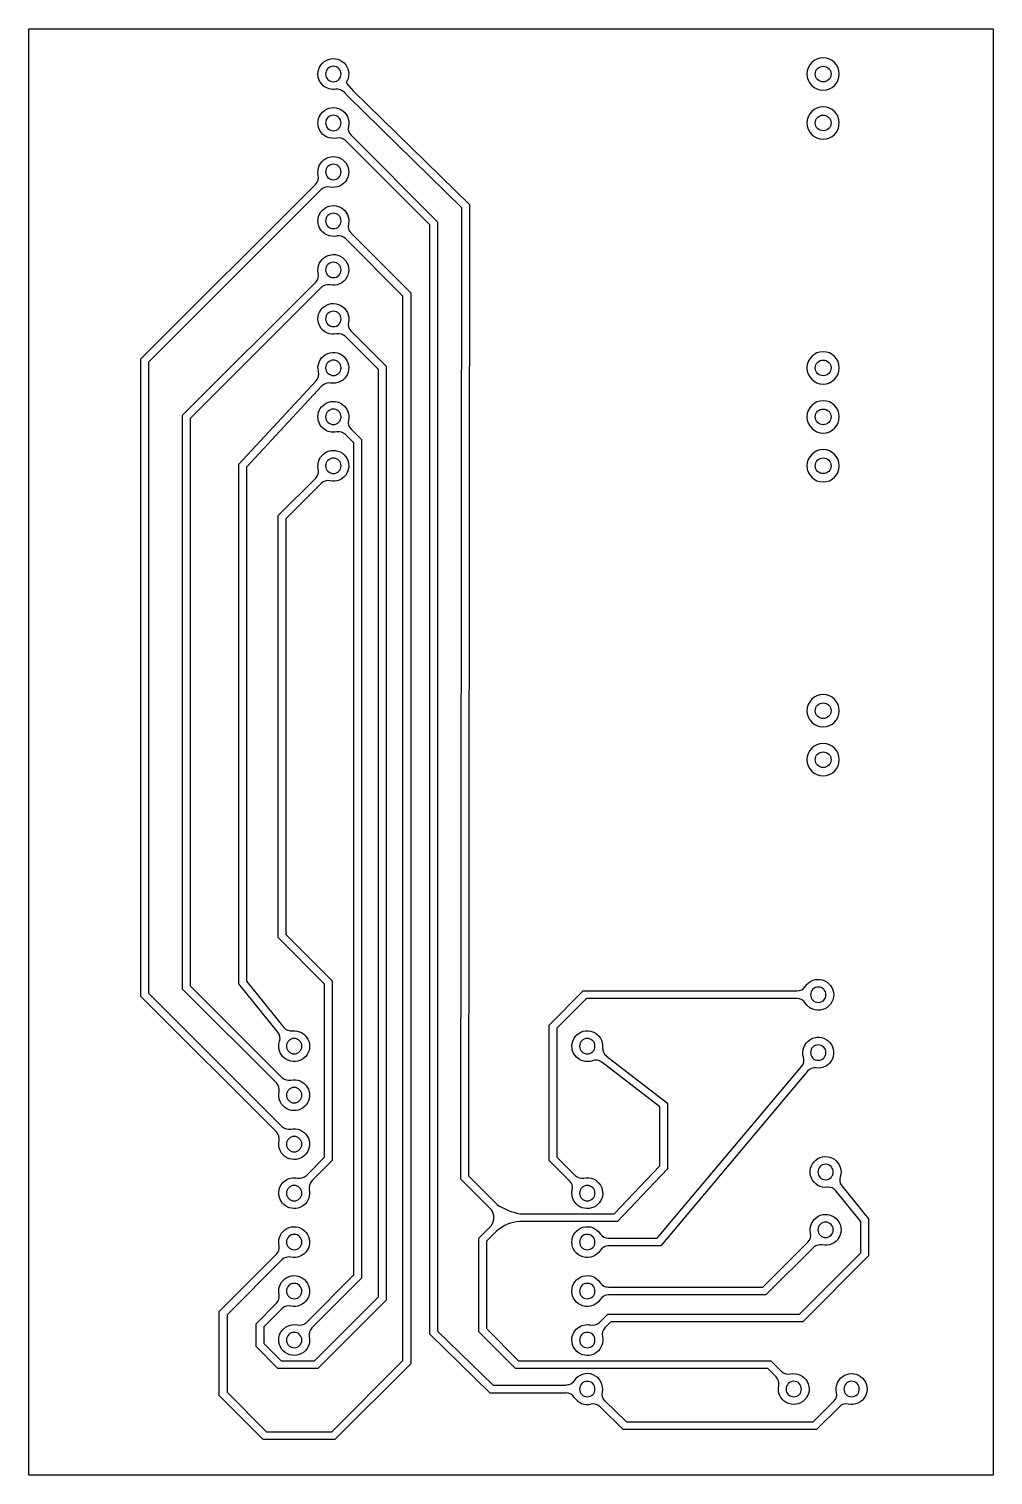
# Model space of a CAD drawing. Extents: x 74.3 to 124.3, y 0.2 to 75.2.
import ezdxf

# ---------------------------------------------------------------- set-up
doc = ezdxf.new("R2010")
doc.units = 0
doc.layers.add('DEFAULT', color=7, linetype='CONTINUOUS')

msp = doc.modelspace()

# ---------------------------------------------------------------- linework, layer by layer
at = {"layer": 'DEFAULT'}
for p, q in [((74.305, 0.236), (74.305, 75.236)), ((74.305, 75.236), (124.305, 75.236)), ((124.305, 75.236), (124.305, 0.236)), ((115.49, 73.305), (115.495, 73.305)), ((90.753, 72.447), (91.127, 72.02)), ((91.127, 72.02), (97.151, 66.124)), ((115.495, 72.492), (115.49, 72.492)), ((90.836, 71.745), (90.663, 71.942)), ((96.751, 65.956), (90.836, 71.745)), ((115.49, 70.765), (115.495, 70.765)), ((115.495, 69.952), (115.49, 69.952)), ((95.1, 65.068), (90.726, 69.442)), ((91.009, 69.725), (95.5, 65.234)), ((80.114, 58.122), (89.177, 67.185)), ((89.46, 66.902), (80.514, 57.956)), ((97.151, 66.124), (97.1, 15.755)), ((96.7, 15.589), (96.751, 65.956)), ((91.009, 64.645), (94.103, 61.551)), ((95.1, 7.536), (95.1, 65.068)), ((95.5, 65.234), (95.5, 7.704)), ((93.703, 61.385), (90.726, 64.362)), ((82.273, 55.201), (89.177, 62.105)), ((89.46, 61.822), (82.673, 55.035)), ((94.103, 61.551), (94.103, 6.013)), ((93.703, 6.179), (93.703, 61.385)), ((92.433, 57.575), (90.726, 59.282)), ((91.009, 59.565), (92.833, 57.741)), ((80.114, 25.063), (80.114, 58.122)), ((80.514, 57.956), (80.514, 25.229)), ((115.49, 58.065), (115.495, 58.065)), ((92.433, 9.481), (92.433, 57.575)), ((92.833, 57.741), (92.833, 9.315)), ((115.495, 57.252), (115.49, 57.252)), ((85.194, 52.656), (89.202, 56.99)), ((89.496, 56.718), (85.594, 52.5)), ((115.49, 55.525), (115.495, 55.525)), ((82.273, 25.444), (82.273, 55.201)), ((82.673, 55.035), (82.673, 25.61)), ((91.158, 53.77), (90.726, 54.202)), ((91.009, 54.485), (91.558, 53.935)), ((115.495, 54.712), (115.49, 54.712)), ((91.158, 10.62), (91.158, 53.77)), ((91.558, 53.935), (91.558, 10.454)), ((85.194, 25.71), (85.194, 52.656)), ((115.49, 52.985), (115.495, 52.985)), ((85.594, 52.5), (85.594, 25.852)), ((87.226, 49.994), (89.177, 51.945)), ((115.495, 52.172), (115.49, 52.172)), ((89.46, 51.662), (87.626, 49.828)), ((87.226, 28.111), (87.226, 49.994)), ((87.626, 49.828), (87.626, 28.277)), ((115.49, 40.284), (115.495, 40.284)), ((115.495, 39.472), (115.49, 39.472)), ((115.49, 37.744), (115.495, 37.744)), ((115.495, 36.932), (115.49, 36.932)), ((89.639, 25.698), (87.226, 28.111)), ((87.626, 28.277), (90.039, 25.864)), ((82.673, 25.61), (87.428, 20.855)), ((87.217, 23.206), (85.194, 25.71)), ((85.594, 25.852), (87.528, 23.457)), ((89.639, 16.72), (89.639, 25.698)), ((90.039, 25.864), (90.039, 16.554)), ((87.145, 18.032), (80.114, 25.063)), ((80.514, 25.229), (87.428, 18.315)), ((87.145, 20.572), (82.273, 25.444)), ((101.285, 23.578), (103.053, 25.346)), ((103.219, 24.946), (101.685, 23.412)), ((103.053, 25.346), (114.143, 25.346)), ((114.143, 24.946), (103.219, 24.946)), ((101.288, 16.554), (101.285, 23.578)), ((101.685, 23.412), (101.688, 16.72)), ((104.251, 21.97), (107.429, 19.53)), ((107.029, 19.332), (104.007, 21.654)), ((106.891, 12.519), (114.381, 21.436)), ((114.687, 21.179), (107.077, 12.119)), ((107.429, 19.53), (107.429, 16.114)), ((107.029, 16.274), (107.029, 19.332)), ((88.694, 15.775), (89.639, 16.72)), ((90.039, 16.554), (88.977, 15.492)), ((102.346, 15.494), (101.288, 16.554)), ((101.688, 16.72), (102.629, 15.776)), ((97.1, 15.755), (98.576, 14.278)), ((104.662, 13.789), (107.029, 16.274)), ((107.429, 16.114), (104.833, 13.389)), ((98.294, 13.995), (96.7, 15.589)), ((116.467, 15.231), (117.852, 13.533)), ((117.452, 13.391), (116.157, 14.979)), ((99.757, 13.789), (104.662, 13.789)), ((117.852, 13.533), (117.852, 11.601)), ((97.64, 12.529), (98.294, 13.183)), ((98.576, 12.9), (98.04, 12.363)), ((104.833, 13.389), (99.757, 13.389)), ((117.452, 11.767), (117.452, 13.391)), ((97.64, 7.664), (97.64, 12.529)), ((98.04, 12.363), (98.04, 7.83)), ((104.356, 12.519), (106.891, 12.519)), ((107.077, 12.119), (104.356, 12.119)), ((112.362, 9.979), (114.704, 12.321)), ((114.987, 12.038), (112.528, 9.579)), ((84.178, 8.719), (87.145, 11.686)), ((87.428, 11.403), (84.578, 8.553)), ((114.267, 8.582), (117.452, 11.767)), ((117.852, 11.601), (114.433, 8.182)), ((88.694, 8.155), (91.158, 10.62)), ((91.558, 10.454), (88.977, 7.872)), ((104.356, 9.98), (112.362, 9.979)), ((86.083, 8.084), (87.145, 9.146)), ((89.121, 6.169), (92.433, 9.481)), ((92.833, 9.315), (89.287, 5.769)), ((112.528, 9.579), (104.356, 9.58)), ((84.178, 4.362), (84.178, 8.719)), ((84.578, 8.553), (84.578, 4.528)), ((87.428, 8.863), (86.483, 7.918)), ((103.894, 8.155), (104.321, 8.582)), ((104.321, 8.582), (114.267, 8.582)), ((86.083, 6.902), (86.083, 8.084)), ((86.483, 7.918), (86.483, 7.068)), ((98.21, 4.498), (95.1, 7.536)), ((95.5, 7.704), (98.373, 4.898)), ((99.535, 5.769), (97.64, 7.664)), ((98.04, 7.83), (99.701, 6.169)), ((104.487, 8.182), (104.177, 7.872)), ((114.433, 8.182), (104.487, 8.182)), ((87.216, 5.769), (86.083, 6.902)), ((86.483, 7.068), (87.382, 6.169)), ((87.382, 6.169), (89.121, 6.169)), ((90.01, 2.486), (93.703, 6.179)), ((94.103, 6.013), (90.176, 2.086)), ((99.701, 6.169), (112.782, 6.169)), ((112.782, 6.169), (113.336, 5.614)), ((89.287, 5.769), (87.216, 5.769)), ((112.616, 5.769), (99.535, 5.769)), ((113.053, 5.332), (112.616, 5.769)), ((84.578, 4.528), (86.62, 2.486)), ((98.373, 4.898), (102.165, 4.898)), ((86.454, 2.086), (84.178, 4.362)), ((98.21, 4.498), (102.165, 4.498)), ((105.129, 2.594), (103.905, 3.79)), ((105.292, 2.994), (104.184, 4.076)), ((114.981, 2.994), (116.053, 4.066)), ((116.336, 3.783), (115.147, 2.594)), ((86.62, 2.486), (90.01, 2.486)), ((115.147, 2.594), (105.129, 2.594)), ((105.292, 2.994), (114.981, 2.994)), ((90.176, 2.086), (86.454, 2.086)), ((124.305, 0.236), (74.305, 0.236))]:
    msp.add_line(p, q, dxfattribs=at)
at = {"layer": 'DEFAULT', "extrusion": (0, 0, -1)}
for centre, radius in [((-115.493, 72.898), 0.838), ((-90.093, 72.898), 0.4), ((-90.093, 70.358), 0.4), ((-115.493, 70.358), 0.838), ((-90.093, 67.818), 0.4), ((-90.093, 65.278), 0.4), ((-90.093, 62.738), 0.4), ((-90.093, 60.198), 0.4), ((-90.093, 57.658), 0.4), ((-115.493, 57.658), 0.838), ((-90.093, 55.118), 0.4), ((-115.493, 55.118), 0.838), ((-115.493, 52.578), 0.838), ((-90.093, 52.578), 0.4), ((-115.493, 39.878), 0.838), ((-115.493, 37.338), 0.838), ((-115.239, 25.146), 0.4), ((-88.061, 22.479), 0.4), ((-103.261, 22.479), 0.4), ((-115.239, 22.146), 0.4), ((-88.061, 19.939), 0.4), ((-88.061, 17.399), 0.4), ((-115.62, 15.954), 0.4), ((-88.061, 14.859), 0.4), ((-103.261, 14.859), 0.4), ((-115.62, 12.954), 0.4), ((-88.061, 12.319), 0.4), ((-103.261, 12.319), 0.4), ((-88.061, 9.779), 0.4), ((-103.261, 9.78), 0.4), ((-88.061, 7.239), 0.4), ((-103.261, 7.239), 0.4), ((-103.261, 4.698), 0.4), ((-113.969, 4.699), 0.4), ((-116.969, 4.699), 0.4)]:
    msp.add_circle(centre, radius, dxfattribs=at)
for centre, radius, start, end in [((-90.093, 72.898), 0.8, 0, 214.33656), ((-90.09, 72.895), 0.797, 261.27735, 0.19339), ((-115.49, 72.898), 0.406, 270, 90), ((-115.495, 72.898), 0.406, 90, 270), ((-90.093, 70.358), 0.8, 257.57897, 192.42103), ((-115.49, 70.358), 0.406, 270, 90), ((-115.495, 70.358), 0.406, 90, 270), ((-90.093, 67.818), 0.8, 347.57897, 282.42103), ((-90.093, 65.278), 0.8, 257.57897, 192.42103), ((-90.093, 62.738), 0.8, 347.57897, 282.42103), ((-90.093, 60.198), 0.8, 257.57897, 192.42103), ((-90.093, 57.658), 0.8, 345.3478, 280.18985), ((-115.49, 57.658), 0.406, 270, 90), ((-115.495, 57.658), 0.406, 90, 270), ((-90.093, 55.118), 0.8, 360, 192.42103), ((-115.49, 55.118), 0.406, 270, 90), ((-115.495, 55.118), 0.406, 90, 270), ((-90.093, 55.118), 0.8, 257.57897, 0), ((-90.093, 52.578), 0.8, 347.57897, 282.42103), ((-115.49, 52.578), 0.406, 270, 90), ((-115.495, 52.578), 0.406, 90, 270), ((-115.49, 39.878), 0.406, 270, 90), ((-115.495, 39.878), 0.406, 90, 270), ((-115.49, 37.338), 0.406, 270, 90), ((-115.495, 37.338), 0.406, 90, 270), ((-115.239, 25.146), 0.8, 32.57897, 327.42103), ((-88.061, 22.479), 0.8, 83.65143, 0), ((-103.261, 22.48), 0.8, 250.17065, 185.02135), ((-88.061, 22.479), 0.8, 0, 18.49349), ((-115.239, 22.146), 0.8, 342.61023, 277.45229), ((-88.061, 19.939), 0.8, 77.57897, 360), ((-88.061, 19.939), 0.8, 0, 12.42103), ((-88.061, 17.399), 0.8, 77.57897, 0), ((-88.061, 17.399), 0.8, 0, 12.42103), ((-115.62, 15.954), 0.8, 263.38414, 198.2262), ((-88.061, 14.859), 0.8, 360, 102.42103), ((-88.061, 14.859), 0.8, 167.57897, 0), ((-103.261, 14.859), 0.8, 77.66529, 0), ((-103.261, 14.859), 0.8, 0, 12.50735), ((-115.62, 12.954), 0.8, 347.57897, 282.42103), ((-88.061, 12.319), 0.8, 360, 282.42103), ((-103.261, 12.319), 0.8, 360, 147.42103), ((-88.061, 12.319), 0.8, 347.57897, 0), ((-103.261, 12.319), 0.8, 212.57897, 0), ((-88.061, 9.779), 0.8, 360, 282.42103), ((-103.261, 9.78), 0.8, 0, 147.42556), ((-88.061, 9.779), 0.8, 347.57897, 360), ((-103.261, 9.78), 0.8, 212.5835, 360), ((-88.061, 7.239), 0.8, 167.57897, 102.42103), ((-103.261, 7.239), 0.8, 0, 102.42103), ((-103.261, 7.239), 0.8, 167.57897, 360), ((-113.968, 4.698), 0.8, 77.69888, 12.47261), ((-116.969, 4.699), 0.8, 347.57897, 282.42103), ((-102.165, 5.398), 0.5, 212.57897, 270), ((-104.534, 4.434), 0.5, 314.3255, 11.74653)]:
    msp.add_arc(centre, radius, start, end, dxfattribs=at)
at = {"layer": 'DEFAULT'}
for centre, radius, start, end in [((90.287, 71.613), 0.5, 41.18593, 98.74331), ((91.362, 70.079), 0.5, 167.57897, 225), ((90.372, 69.089), 0.5, 45, 102.42103), ((88.823, 67.539), 0.5, 315, 12.42103), ((89.813, 66.549), 0.5, 77.57897, 135), ((90.372, 64.009), 0.5, 45, 102.42103), ((91.362, 64.999), 0.5, 167.57897, 225), ((88.823, 62.459), 0.5, 315, 12.42103), ((89.813, 61.469), 0.5, 77.57897, 135), ((91.362, 59.918), 0.5, 167.57897, 225), ((90.372, 58.929), 0.5, 45, 102.42103), ((88.835, 57.329), 0.5, 317.23117, 14.6522), ((89.863, 56.379), 0.5, 79.81015, 137.23117), ((91.362, 54.838), 0.5, 167.57897, 225), ((90.372, 53.849), 0.5, 45, 102.42103), ((88.823, 52.298), 0.5, 315, 12.42103), ((89.813, 51.309), 0.5, 77.57897, 135), ((114.143, 25.846), 0.5, 270, 327.42103), ((114.143, 24.446), 0.5, 32.57897, 90), ((87.917, 23.771), 0.5, 218.92754, 276.34857), ((86.828, 22.891), 0.5, 341.50651, 38.92754), ((103.702, 21.257), 0.5, 52.4694, 109.83548), ((104.556, 22.367), 0.5, 175.04837, 232.4694), ((113.998, 21.758), 0.5, 319.96874, 17.38977), ((115.07, 20.857), 0.5, 82.54771, 139.96874), ((86.791, 20.219), 0.5, 347.57897, 45), ((87.781, 21.209), 0.5, 225, 282.42103), ((86.791, 17.679), 0.5, 347.57897, 45), ((87.781, 18.669), 0.5, 225, 282.42103), ((88.34, 16.129), 0.5, 257.57897, 315), ((102.983, 16.129), 0.5, 224.91368, 282.33471), ((89.33, 15.139), 0.5, 135, 192.42103), ((101.992, 15.141), 0.5, 347.49265, 44.91368), ((115.77, 14.663), 0.5, 39.19483, 96.61586), ((116.855, 15.547), 0.5, 161.7738, 219.19483), ((100.344, 16.875), 3.142, 235.76199, 259.23801), ((97.703, 13.589), 0.717, 325.4767, 34.5233), ((99.894, 11.389), 2.005, 93.9132, 131.0868), ((114.35, 12.674), 0.5, 315, 12.42103), ((86.791, 12.039), 0.5, 315, 12.42103), ((104.356, 13.019), 0.5, 212.57897, 270), ((104.356, 11.619), 0.5, 90, 147.42103), ((115.34, 11.684), 0.5, 77.57897, 135), ((87.781, 11.049), 0.5, 77.57897, 135), ((104.356, 10.48), 0.5, 212.57444, 269.99547), ((86.791, 9.499), 0.5, 315, 12.42103), ((87.781, 8.509), 0.5, 77.57897, 135), ((104.356, 9.08), 0.5, 89.99547, 147.4165), ((88.34, 8.509), 0.5, 257.57897, 315), ((89.33, 7.519), 0.5, 135, 192.42103), ((103.54, 8.509), 0.5, 257.57897, 315), ((104.53, 7.519), 0.5, 135, 192.42103), ((103.261, 4.698), 0.8, 348.25347, 147.42103), ((112.699, 4.979), 0.5, 347.57897, 45), ((113.69, 5.968), 0.5, 225, 282.49914), ((115.699, 4.419), 0.5, 315, 12.42103), ((102.165, 3.998), 0.5, 32.57897, 90), ((103.261, 4.698), 0.8, 212.57897, 283.09553), ((103.555, 3.432), 0.5, 45.6745, 103.09553), ((116.689, 3.429), 0.5, 77.57897, 135)]:
    msp.add_arc(centre, radius, start, end, dxfattribs=at)

doc.saveas('drawing.dxf')
